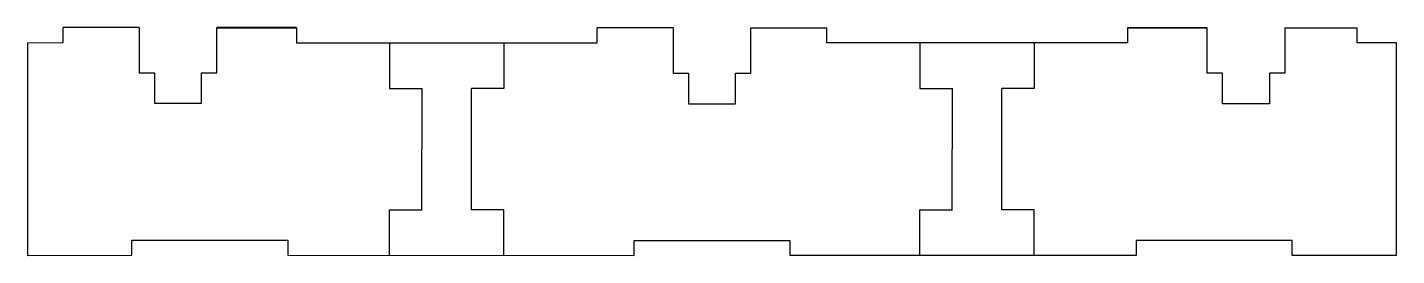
# Model space of a CAD drawing. Header units: millimetres. Extents: x 0 to 180, y 0 to 30.
import ezdxf

# ---------------------------------------------------------------- set-up
doc = ezdxf.new("R2010")
doc.units = ezdxf.units.MM
doc.layers.add('CONDUCTOR', color=7, linetype='Continuous')

# ---------------------------------------------------------------- blocks, each defined once
blk = doc.blocks.new('MH1')
at = {"layer": 'CONDUCTOR', "color": 8, "linetype": 'Continuous'}
for p, q in [((0, 28), (0, 0)), ((180, 28), (180, 28)), ((180, 0), (180, 28))]:
    blk.add_line(p, q, dxfattribs=at)
at = {"layer": 'CONDUCTOR', "color": 8, "ltscale": 100}
for p, q in [((58.37, 28.02), (58.37, 28.03)), ((128.07, 28.02), (128.07, 28.03)), ((51.86, 6.04), (51.9, 22.01)), ((58.38, 6.04), (58.38, 22.01)), ((121.56, 6.04), (121.6, 22.01)), ((128.08, 6.04), (128.08, 22.01)), ((13.75, 2.05), (34.25, 2.05)), ((13.75, 0.05), (13.75, 2.05)), ((34.25, 2.05), (34.25, 0.05)), ((79.75, 2), (100.25, 2)), ((79.75, 0), (79.75, 2)), ((100.25, 2), (100.25, 0)), ((166.25, 2), (145.75, 2)), ((145.75, 2), (145.75, 0)), ((166.25, 0), (166.25, 2)), ((0, 0), (13.75, 0.05)), ((34.25, 0.05), (79.75, 0)), ((58.37, 0.03), (58.37, 0.02)), ((145.75, 0), (100.25, 0)), ((128.07, 0.03), (128.07, 0.02)), ((180, 0), (166.25, 0))]:
    blk.add_line(p, q, dxfattribs=at)
for points in [[(0, 28), (4.7, 28.05), (4.7, 30.05)], [(14.7, 30.05), (14.7, 24.05), (16.7, 24.05), (16.7, 20.05), (22.9, 20.05), (22.9, 24.05), (24.9, 24.05), (24.9, 30.05)], [(24.9, 30), (35.4, 30), (35.4, 28), (74.9, 28), (74.9, 30)], [(84.9, 30), (84.9, 24), (86.9, 24), (86.9, 20), (93.1, 20), (93.1, 24), (95.1, 24), (95.1, 30)], [(155.1, 30), (144.6, 30), (144.6, 28), (105.1, 28), (105.1, 30)], [(165.3, 30), (165.3, 24), (163.3, 24), (163.3, 20), (157.1, 20), (157.1, 24), (155.1, 24), (155.1, 30)], [(180, 28), (174.8, 28), (174.8, 30)], [(47.62, 28.02), (47.62, 22.02), (51.9, 22.01)], [(62.65, 28.02), (62.65, 22.02), (58.38, 22.01)], [(117.32, 28.02), (117.32, 22.02), (121.6, 22.01)], [(132.35, 28.02), (132.35, 22.02), (128.08, 22.01)], [(47.62, 0.04), (47.62, 6.04), (51.9, 6.04)], [(62.65, 0.04), (62.65, 6.04), (58.38, 6.04)], [(117.32, 0.04), (117.32, 6.04), (121.6, 6.04)], [(132.35, 0.04), (132.35, 6.04), (128.08, 6.04)]]:
    blk.add_lwpolyline(points, dxfattribs=at)
at = {"layer": 'CONDUCTOR', "color": 8, "linetype": 'Continuous'}
for points in [[(14.7, 30.05), (4.7, 30.05)], [(35.4, 30.05), (24.9, 30.05)], [(84.9, 30), (74.9, 30)], [(95.1, 30), (105.1, 30)], [(144.6, 30), (155.1, 30)], [(165.3, 30), (174.8, 30)]]:
    blk.add_lwpolyline(points, dxfattribs=at)

msp = doc.modelspace()

# ---------------------------------------------------------------- block references
msp.add_blockref('MH1', (0, 0))

doc.saveas('drawing.dxf')
